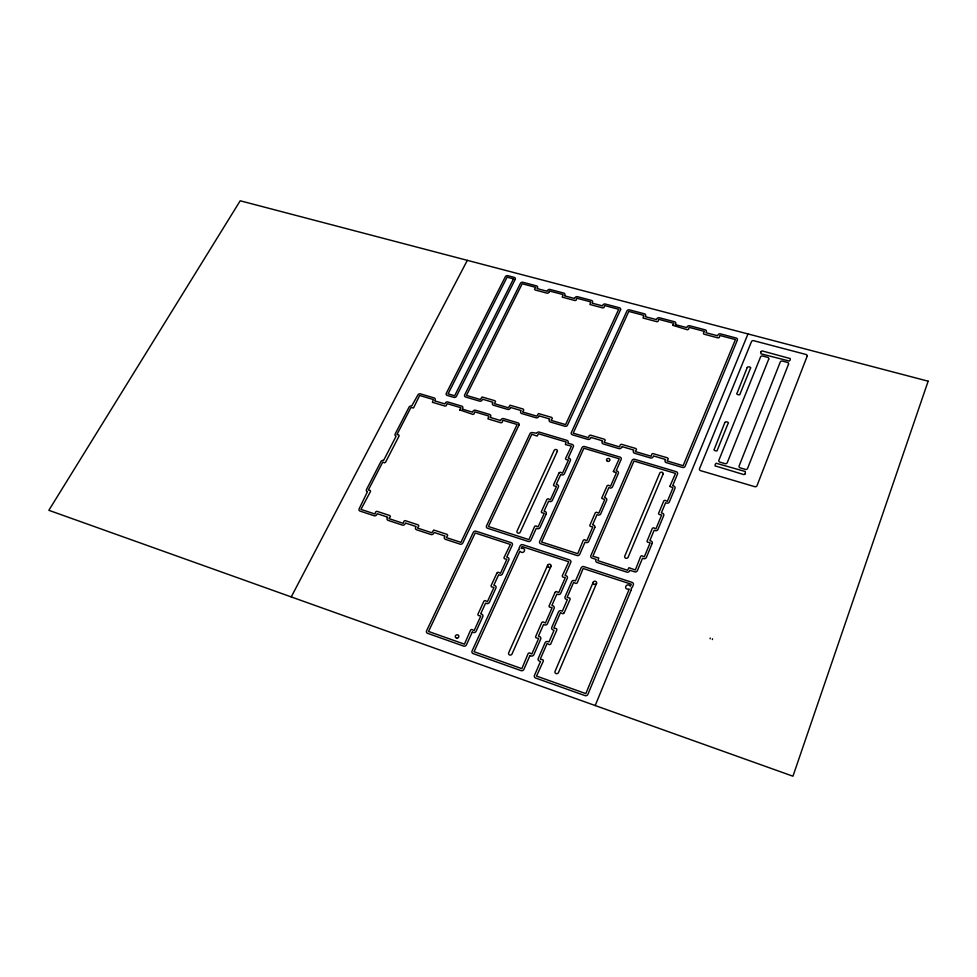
<?xml version="1.0" encoding="UTF-8"?>
<svg xmlns="http://www.w3.org/2000/svg" width="977" height="977" viewBox="0 0 977 977"><rect width="100%" height="100%" fill="white"/><g stroke="black" fill="none" stroke-linecap="round" stroke-linejoin="round"><path stroke-width="1.47" d="M710.194 638.787L710.206 638.042M712.428 639.532L712.453 638.787M595.201 705.541L747.979 333.939M593.173 582.304L555.058 671.333A1.856 1.734 -14.7 0 0 556.072 673.568A1.856 1.734 -14.7 0 0 558.49 672.542L596.544 583.416M550.943 566.355L512.033 653.955A1.844 1.698 -19.8 0 1 509.64 654.981A1.844 1.698 -19.8 0 1 508.687 652.783L547.645 565.28M291.244 596.923L467.324 260.346M459.605 409.864L472.917 414.419L474.065 413.979L474.81 411.879L488.83 416.055L487.938 418.877L500.981 422.797L502.166 422.43L502.935 420.257L517.138 424.494L460.912 542.357L446.33 537.558L447.674 535.372L447.039 534.37L433.715 530.022L431.773 532.746L417.484 528.032L418.84 525.87L418.217 524.893L405.15 520.607L404.002 521.132L403.208 523.33L389.029 518.653L390.397 516.503L389.786 515.538L376.902 511.313L375.754 511.826L374.948 514.012L360.965 509.396L370.552 491.382L370.246 490.417L368.317 490.051L382.752 462.06L384.462 462.854L385.549 462.28L399.153 435.864L398.787 434.899L396.931 434.594L410.853 407.617L413.54 407.922L419.67 395.465L433.324 399.532L432.396 402.292L445.097 406.114L446.257 405.748L447.063 403.623L460.888 407.739L459.605 409.864M564.217 612.726L563.045 613.8L560.48 612.664L553.812 628.016L556.524 628.651L556.902 629.823L550.637 644.222L549.428 644.649L547.083 643.513L540.281 659.17L542.943 659.793L543.407 660.953L536.52 676.084L585.809 693.597L629.249 589.07C622.605 590.267 626.367 581.62 630.421 586.224L631.264 584.209L583.135 568.492L577.212 582.939L576.015 583.501L573.621 582.414L567.087 597.46L569.713 598.046L570.214 599.023L564.217 612.726M669.843 486.424L672.982 487.767L667.364 501.323L664.873 500.297L663.786 500.847L658.535 513.487L659.06 514.476L661.685 515.001L655.946 528.801L653.528 527.763L652.355 528.313L646.994 541.246L647.531 542.186L650.169 542.736L644.332 556.792L641.816 555.718L640.717 556.279L635.343 569.982L628.98 567.698L627.527 570.25L597.912 560.664L598.767 557.965L592.868 556.255L633.988 461.034L675.534 473.418L669.856 486.351M672.738 325.304L687.393 329.786L688.529 329.359L689.103 327.344L704.441 331.398L703.355 333.218L703.782 334.11L718.119 337.932L719.28 337.566L719.878 335.477L735.437 339.581L683.131 465.699L667.083 460.949L668.268 458.824L667.609 457.883L652.819 453.548L651.757 454.085L651.158 456.235L635.343 451.557L636.54 449.444L635.819 448.504L621.323 444.254L620.297 444.718L619.638 446.904L604.055 442.3L605.264 440.212L604.568 439.284L590.34 435.095L589.216 435.608L588.569 437.708L573.206 433.165L628.797 311.407L643.721 315.351L643.013 318.013L656.959 321.726L658.107 321.372L658.742 319.32L673.874 323.314L672.75 325.243M558.954 473.088L553.507 484.946L553.971 485.899L556.487 486.399L550.417 499.772L548.048 498.771L546.961 499.296L541.282 511.826L541.759 512.742L544.287 513.255L538.119 526.859L535.872 525.858L534.675 526.31L528.923 539.634L488.415 526.505L531.806 434.276L537.106 436.072L538.535 433.776L566.172 442.019L565.378 444.535L571.472 446.147L565.524 458.543L565.964 459.544L568.467 460.02L562.496 473.161L560.139 472.172L558.966 473.027M555.034 592.453L548.989 606.143L549.489 607.12L552.115 607.706L545.422 622.996L543.029 621.873L541.783 622.496L535.53 636.821L536.019 637.822L538.669 638.421L531.842 654.016L529.424 652.856L528.252 653.357L521.852 668.659L474.053 651.696L519.923 551.187C523.672 555.595 527.629 547.315 521.168 548.463L522.048 546.522L568.785 561.763L562.227 575.929L562.703 577.028L565.304 577.59L558.734 592.575L556.194 591.464L555.046 592.38M548.805 292.428L547.572 293.283L535.042 289.961L534.553 289.131L535.714 287.348L522.194 283.77L466.456 395.429L480.342 399.52L482.076 396.992L494.997 400.753L495.559 401.632L494.313 403.623L508.382 407.775L510.104 405.223L523.196 409.045L523.77 409.986L522.536 411.94L536.788 416.141L538.498 413.564L551.773 417.435L552.359 418.388L551.138 420.366L565.585 424.616L618.697 309.282L604.653 305.569L603.981 307.584L602.846 307.938L589.937 304.494L590.682 301.881L576.809 298.205L576.125 300.208L575.062 300.574L562.251 297.155L563.021 294.565L549.33 290.951L548.805 292.489M760.863 351.696L760.961 353.808L787.951 360.721C789.88 362.565 791.639 357.582 788.989 358.241L762.133 350.902L760.863 351.696M745.353 473.747L743.961 474.639L716.446 466.273C713.686 467.25 715.518 461.547 717.509 463.635L745.268 471.5L745.353 473.747M747.222 367.523L737.195 392.864C734.851 394.244 740.81 396.088 740.151 393.682L750.263 368.732C752.278 367.157 747.723 366.033 747.222 367.523M613.373 471.573L616.377 472.868L610.564 486.192L608.195 485.215L607.12 485.752L601.685 498.246L604.702 499.65L598.791 513.206L596.483 512.204L595.311 512.742L589.778 525.467L590.279 526.383L592.819 526.896L586.798 540.721L584.393 539.683L583.293 540.232L577.737 553.69L541.612 542.003L583.88 448.235L619.223 458.787L613.373 471.5M724.849 422.528L714.431 448.858C712.148 450.409 718.022 452.131 717.46 449.786L727.938 423.81C730.002 422.382 725.325 420.818 724.849 422.528M496.878 573.169L490.991 585.882L491.455 586.847L493.971 587.397L487.425 601.649L485.068 600.562L483.945 601.124L477.826 614.423L478.278 615.473L480.818 616.035L474.138 630.556L471.769 629.444L470.633 630.006L464.441 644.173L428.537 631.46L475.201 532.966L510.373 544.458L503.937 557.733L504.401 558.734L506.892 559.271L500.468 573.267L498.038 572.204L496.878 573.169M928.15 381.189L792.958 776.214L48.85 510.299L240.208 200.786L928.15 381.189M807.136 356.263L757.004 485.703A1.807 1.551 1.9 0 1 754.72 486.668L700.594 470.658A1.771 1.527 -1.9 0 1 699.52 468.716L751.496 341.584A1.71 1.392 -1.5 0 1 753.658 340.692L806.013 354.48A1.734 1.417 1.2 0 1 807.136 356.263M788.512 364.201L747.588 468.41A1.783 1.527 0.8 0 1 745.317 469.375L740.236 467.885A1.783 1.527 0.5 0 1 739.125 465.944L780.269 362.003A1.734 1.417 0.2 0 1 782.455 361.099L787.401 362.406A1.734 1.417 0.5 0 1 788.512 364.201M768.716 359.121L727.254 462.683A1.771 1.527 -0.5 0 1 725.007 463.635L719.964 462.158A1.771 1.514 -0.9 0 1 718.877 460.24L760.546 356.947A1.722 1.404 -0.8 0 1 762.719 356.031L767.617 357.338A1.722 1.417 -0.5 0 1 768.716 359.121M652.196 543.371L646.371 557.44A2.174 1.942 -4.6 0 1 643.574 558.624L642.512 558.282L637.383 570.641A2.174 1.954 -5.2 0 1 634.574 571.826L629.823 570.287L629.567 570.91A2.174 1.954 -5.9 0 1 626.758 572.095L597.13 562.496A2.162 1.93 -8.7 0 1 595.909 560.016L596.178 559.406L592.074 558.087A2.149 1.93 -9.2 0 1 590.865 555.62L632.034 460.448A2.088 1.807 -6.4 0 1 634.732 459.324L676.255 471.683A2.113 1.832 -3.5 0 1 677.525 474.016L672.664 485.703L673.715 486.009A2.125 1.856 -3.5 0 1 674.985 488.366L669.367 501.934A2.137 1.869 -3.6 0 1 666.632 503.082L665.581 502.764L661.368 512.888L662.418 513.218A2.149 1.881 -3.8 0 1 663.701 515.624L657.973 529.436A2.149 1.905 -4 0 1 655.201 530.609L654.15 530.279L649.864 540.586L650.926 540.916A2.162 1.917 -4.3 0 1 652.196 543.371M737.366 340.094L685.121 466.285A2.113 1.82 -3.1 0 1 682.41 467.421L666.363 462.671A2.101 1.807 -4.3 0 1 665.105 460.362L665.484 459.471L653.491 455.929L653.112 456.809A2.088 1.795 -5.4 0 1 650.426 457.944L634.61 453.255A2.088 1.795 -6.4 0 1 633.389 450.983L633.78 450.092L621.958 446.599L621.567 447.478A2.076 1.783 -7.5 0 1 618.893 448.602L603.298 443.973A2.064 1.771 -8.5 0 1 602.137 441.726L602.528 440.847L590.877 437.403L590.474 438.282A2.052 1.759 -9.5 0 1 587.824 439.394L572.449 434.826A2.052 1.746 -10.5 0 1 571.313 432.603L626.965 310.918A1.966 1.6 -7.7 0 1 629.506 309.88L644.417 313.812A1.978 1.612 -6.9 0 1 645.577 315.84L645.211 316.646L656.532 319.626L656.886 318.832A1.991 1.612 -6.2 0 1 659.426 317.781L674.557 321.763A2.003 1.624 -5.4 0 1 675.742 323.814L675.388 324.62L686.868 327.649L687.21 326.843A2.003 1.636 -4.7 0 1 689.774 325.781L705.113 329.823A2.015 1.649 -3.9 0 1 706.347 331.899L705.992 332.717L717.619 335.783L717.973 334.964A2.027 1.649 -3.1 0 1 720.55 333.902L736.084 338.005A2.039 1.661 -2.3 0 1 737.366 340.094M631.289 589.742L587.898 694.342A2.259 2.125 -10.6 0 1 584.979 695.6L535.665 678.05A2.235 2.076 -17.7 0 1 534.48 675.351L540.501 661.478L539.438 661.111A2.223 2.052 -16.4 0 1 538.242 658.449L545.056 642.805A2.21 2.039 -15.1 0 1 547.914 641.584L548.976 641.95L554.044 630.275L552.982 629.921A2.198 2.015 -13.9 0 1 551.797 627.319L558.465 611.981A2.186 2.003 -12.8 0 1 561.299 610.772L562.349 611.138L567.319 599.683L566.269 599.328A2.174 1.978 -11.9 0 1 565.072 596.788L571.618 581.755A2.162 1.954 -11.1 0 1 574.427 580.558L575.477 580.9L581.144 567.845A2.162 1.942 -10.1 0 1 583.941 566.66L632.034 582.353A2.186 1.978 -5.4 0 1 633.304 584.881L632.473 586.896A2.186 1.978 -5.4 0 1 631.166 588.081A2.186 1.991 -5.5 0 1 631.289 589.742M663.029 474.175L628.126 557.232A1.807 1.612 -6.1 0 1 625.793 558.209A1.807 1.612 -6.1 0 1 624.755 556.145L659.731 473.186A1.759 1.527 -4.5 0 1 661.979 472.233A1.759 1.527 -4.5 0 1 663.029 474.175M594.798 527.531L588.777 541.356A2.137 1.905 -9.7 0 1 586.005 542.516L585.015 542.198L579.715 554.338A2.149 1.917 -10.5 0 1 576.943 555.51L540.806 543.798A2.125 1.881 -13.5 0 1 539.67 541.38L581.974 447.661A2.064 1.771 -9.8 0 1 584.637 446.55L619.968 457.089A2.088 1.795 -7.4 0 1 621.164 459.373L616.157 470.853L617.134 471.146A2.088 1.82 -7.6 0 1 618.331 473.454L612.53 486.79A2.101 1.832 -7.9 0 1 609.807 487.938L608.83 487.633L604.482 497.586L605.471 497.891A2.113 1.844 -8.3 0 1 606.668 500.248L600.757 513.829A2.125 1.869 -8.7 0 1 598.022 514.977L597.032 514.671L592.612 524.808L593.589 525.113A2.125 1.881 -9.2 0 1 594.798 527.531M529.937 655.579L523.892 669.379A2.223 2.064 -19.2 0 1 520.997 670.613L473.173 653.613A2.198 2.015 -23.6 0 1 472.074 650.987L517.981 550.552A2.125 1.893 -15.5 0 1 519.288 549.416A2.125 1.893 -15.3 0 1 519.227 547.828L520.118 545.887A2.125 1.881 -15.2 0 1 522.866 544.726L569.579 559.931A2.149 1.93 -11.4 0 1 570.763 562.41L565.072 575.404L566.11 575.746A2.162 1.942 -11.9 0 1 567.295 578.25L560.737 593.247A2.174 1.966 -12.7 0 1 557.928 594.443L556.878 594.089L551.895 605.484L552.933 605.838A2.174 1.991 -13.6 0 1 554.118 608.39L547.438 623.68A2.186 2.003 -14.7 0 1 544.592 624.889L543.542 624.535L538.449 636.149L539.499 636.515A2.198 2.027 -15.9 0 1 540.684 639.129L533.869 654.724A2.21 2.052 -17.3 0 1 531 655.946L529.937 655.579M546.228 513.865L540.049 527.482A2.113 1.869 -13.6 0 1 537.313 528.642L536.3 528.313L530.865 540.257A2.113 1.881 -14.5 0 1 528.105 541.417L487.584 528.276A2.101 1.844 -17.4 0 1 486.509 525.895L529.949 433.727A2.039 1.734 -13 0 1 532.587 432.628L536.666 433.214A2.039 1.734 -12.6 0 1 539.316 432.115L566.929 440.346A2.052 1.759 -10.9 0 1 568.064 442.581L567.808 443.143L572.241 444.462A2.052 1.759 -10.6 0 1 573.377 446.709L568.235 458.03L569.237 458.335A2.064 1.783 -10.8 0 1 570.373 460.607L564.413 473.747A2.076 1.795 -11.3 0 1 561.726 474.871L560.725 474.566L556.267 484.372L557.269 484.677A2.088 1.807 -11.8 0 1 558.404 486.998L552.347 500.371A2.088 1.832 -12.4 0 1 549.624 501.519L548.622 501.201L544.079 511.179L545.093 511.496A2.101 1.844 -13 0 1 546.228 513.865M472.282 632.107L466.42 644.869A2.186 2.003 -24 0 1 463.574 646.078L427.645 633.34A2.174 1.966 -26.3 0 1 426.595 630.776L473.308 532.343A2.101 1.844 -18.5 0 1 476.043 531.207L511.191 542.662A2.113 1.881 -16.1 0 1 512.302 545.081L506.758 557.146L507.722 557.464A2.125 1.893 -16.8 0 1 508.834 559.919L502.41 573.914A2.137 1.917 -17.7 0 1 499.626 575.099L498.649 574.769L493.849 585.223L494.814 585.553A2.149 1.93 -18.7 0 1 495.925 588.056L489.379 602.32A2.162 1.954 -19.8 0 1 486.57 603.505L485.593 603.175L480.696 613.825L481.673 614.167A2.174 1.966 -21 0 1 482.785 616.719L476.117 631.252A2.186 1.978 -22.4 0 1 473.271 632.449L472.282 632.107M620.529 309.77L567.466 425.166A2.039 1.734 -10.9 0 1 564.828 426.265L550.381 422.003A2.027 1.722 -11.8 0 1 549.269 419.817L549.672 418.962L539.048 415.836L538.645 416.678A2.027 1.71 -12.6 0 1 536.019 417.777L521.755 413.564A2.015 1.698 -13.4 0 1 520.692 411.402L521.095 410.548L510.617 407.47L510.214 408.313A2.003 1.685 -14.1 0 1 507.6 409.387L493.519 405.247A2.003 1.673 -14.9 0 1 492.493 403.098L492.909 402.255L482.565 399.214L482.149 400.045A1.991 1.661 -15.6 0 1 479.548 401.12L465.663 397.028A1.991 1.649 -16.3 0 1 464.661 394.903L520.448 283.306A1.917 1.527 -12.5 0 1 522.939 282.292L536.446 285.858A1.917 1.539 -11.9 0 1 537.484 287.812L537.094 288.581L547.181 291.256L547.56 290.474A1.93 1.551 -11.4 0 1 550.051 289.448L563.753 293.063A1.93 1.551 -10.7 0 1 564.804 295.042L564.437 295.823L574.647 298.522L575.013 297.741A1.942 1.563 -10.1 0 1 577.529 296.703L591.403 300.366A1.954 1.575 -9.5 0 1 592.489 302.357L592.123 303.139L602.467 305.874L602.833 305.093A1.954 1.588 -8.8 0 1 605.349 304.055L619.406 307.755A1.966 1.588 -8.1 0 1 620.529 309.77M557.281 451.447L520.24 532.123A1.759 1.551 -15.2 0 1 517.957 533.076A1.759 1.551 -15.2 0 1 517.028 531.085L554.13 450.495A1.71 1.465 -11.6 0 1 556.353 449.567A1.71 1.465 -11.6 0 1 557.281 451.447M518.982 425.044L462.805 542.992A2.101 1.856 -19.8 0 1 460.057 544.14L445.475 539.328A2.101 1.844 -20.7 0 1 444.45 536.935L444.901 536.019L434.118 532.465L433.617 533.418A2.088 1.832 -21.5 0 1 430.906 534.504L416.617 529.79A2.088 1.807 -22.2 0 1 415.628 527.421L416.08 526.518L405.504 523.025L405.052 523.941A2.076 1.795 -22.9 0 1 402.341 525.076L388.162 520.387A2.076 1.783 -23.6 0 1 387.197 518.042L387.661 517.151L377.232 513.707L376.78 514.61A2.064 1.771 -24.2 0 1 374.069 515.734L360.086 511.105A2.064 1.759 -24.7 0 1 359.157 508.797L367.437 491.736A2.052 1.734 -23.7 0 1 366.509 489.465L380.969 461.498A2.027 1.71 -22.1 0 1 383.619 460.399L396.088 436.218A2.003 1.673 -20.6 0 1 395.16 434.044L409.082 407.091A1.991 1.649 -19.3 0 1 411.683 406.017L417.912 394.94A1.978 1.636 -18.6 0 1 420.489 393.878L434.13 397.932A1.978 1.649 -18 0 1 435.095 400.057L434.68 400.888L444.853 403.928L445.268 403.086A1.991 1.661 -17.4 0 1 447.869 402.011L461.694 406.127A1.991 1.673 -16.7 0 1 462.695 408.276L462.268 409.119L472.587 412.184L473.002 411.341A2.003 1.685 -16.1 0 1 475.616 410.267L489.624 414.431A2.015 1.685 -15.3 0 1 490.649 416.605L490.234 417.448L500.688 420.562L501.103 419.707A2.015 1.698 -14.6 0 1 503.729 418.62L517.92 422.846A2.027 1.71 -13.8 0 1 518.982 425.044M513.499 278.848L454.659 395.783L448.077 393.841L507.1 277.163L513.499 278.848M515.245 279.3L456.442 396.308A1.991 1.649 -16.9 0 1 453.853 397.383L447.271 395.429A1.978 1.649 -17.2 0 1 446.294 393.316L505.365 276.699A1.905 1.514 -13.2 0 1 507.832 275.685L514.244 277.383A1.905 1.514 -12.9 0 1 515.245 279.3M456.76 638.14A1.82 1.649 -24.2 0 0 458.726 635.758A1.82 1.649 -24.2 0 0 455.661 635.502A1.82 1.649 -24.2 0 0 456.76 638.14M607.523 461.327A1.734 1.49 -8.2 0 0 609.941 459.715A1.734 1.49 -8.2 0 0 607.205 458.763A1.734 1.49 -8.2 0 0 607.523 461.327M548.732 567.368A1.783 1.6 -13.2 0 0 551.04 565.414A1.783 1.6 -13.2 0 0 548.109 564.669A1.783 1.6 -13.2 0 0 548.732 567.368M594.114 584.38A1.807 1.636 -9 0 0 596.654 582.646A1.807 1.636 -9 0 0 593.796 581.559A1.807 1.636 -9 0 0 594.114 584.38"/></g></svg>
